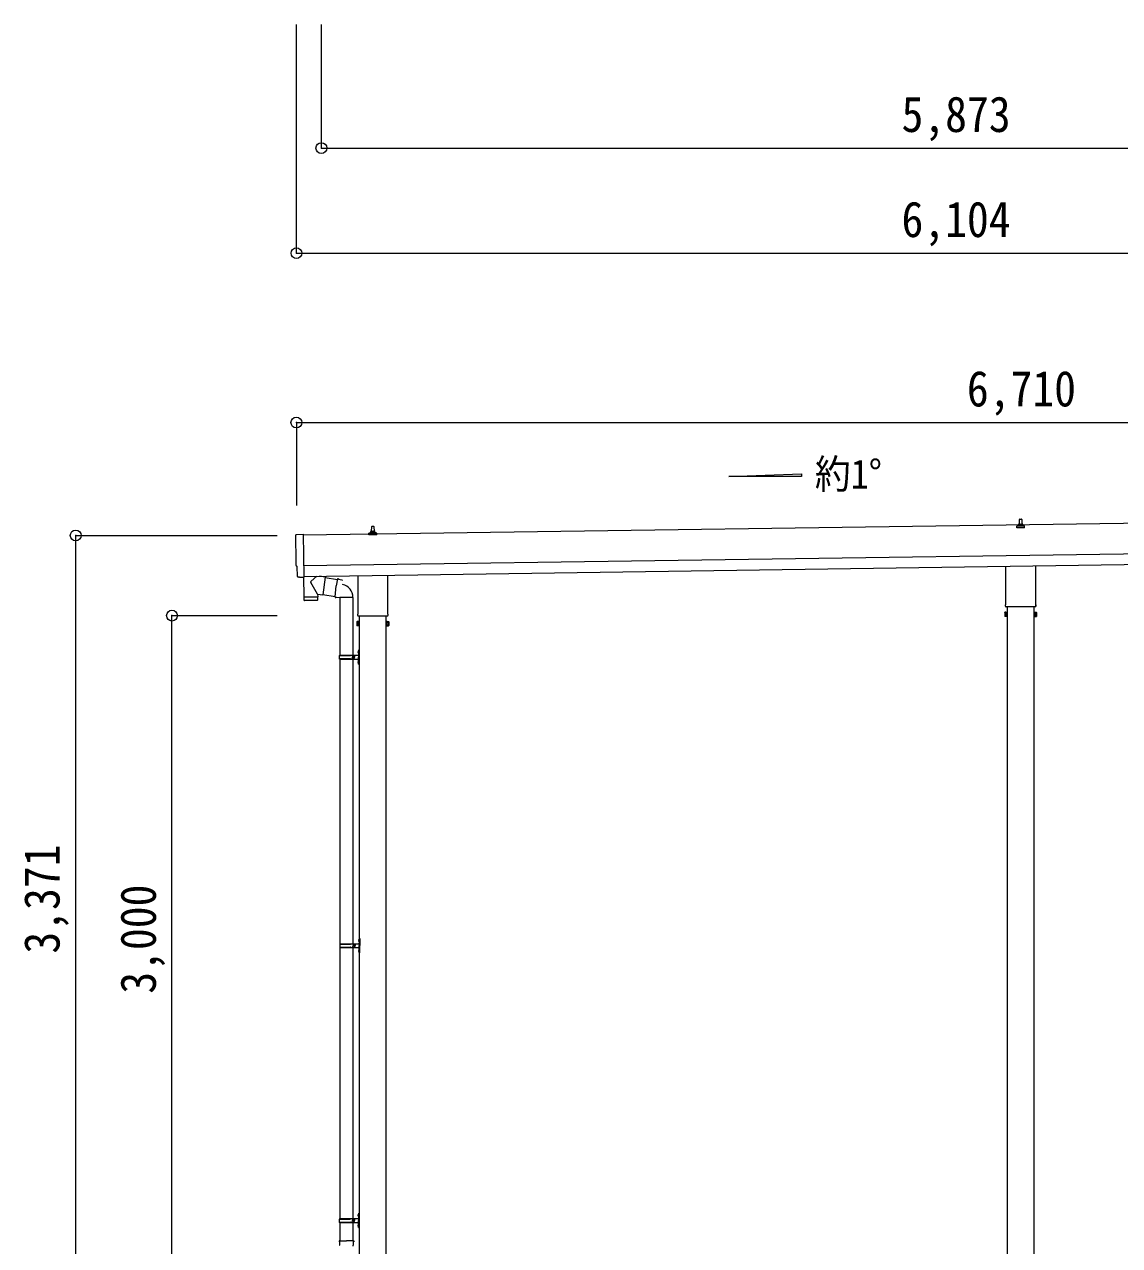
# Model space of a CAD drawing. Units: millimetres at full size, sheet at 1:50. Extents: x -14053 to 14053, y -9700 to 9700.
# Drawn here: x -1008 to 4064, y -5875 to -222 of the extents above; entities that cross this region are included whole.
import ezdxf
from ezdxf.enums import TextEntityAlignment as Align

# ---------------------------------------------------------------- set-up
doc = ezdxf.new("R2010")
doc.units = ezdxf.units.MM
doc.header["$LTSCALE"] = 50
doc.header["$PDMODE"] = 32
doc.header["$PDSIZE"] = 50
for name, color, linetype, lineweight in [('0-1_Defpoints', 4, 'Continuous', 9), ('0-2_TEXT1', 7, 'Continuous', 9), ('0-6_PARTS1', 6, 'Continuous', 9)]:
    doc.layers.add(name, color=color, linetype=linetype, lineweight=lineweight)
doc.styles.add('ＭＳ ゴシック', font='')
doc.styles.get('ＭＳ ゴシック').set_extended_font_data('MS Gothic')

msp = doc.modelspace()

# ---------------------------------------------------------------- linework, layer by layer
at = {"layer": '0-1_Defpoints'}
for p, q in [((5647.73, -2510.37), (282.78, -2587.02)), ((3588.02, -2543.52), (3594.74, -2541.89)), ((3595.12, -2541.7), (3615.89, -2541.7)), ((3595.5, -2540.91), (3595.5, -2536.7)), ((3596.5, -2536.7), (3614.5, -2536.7)), ((3599.5, -2536.7), (3600.23, -2513.18)), ((3601.23, -2512.2), (3609.78, -2512.2)), ((3610.78, -2513.18), (3611.5, -2536.7)), ((3615.5, -2540.91), (3615.5, -2536.7)), ((3622.99, -2543.52), (3616.27, -2541.89)), ((587.25, -2585.06), (587.25, -2577.34)), ((623.75, -2585.06), (587.25, -2585.06)), ((587.64, -2576.56), (623.37, -2576.56)), ((588.02, -2576.37), (594.74, -2574.74)), ((595.12, -2574.56), (615.89, -2574.56)), ((595.5, -2573.77), (595.5, -2569.56)), ((596.5, -2569.56), (614.5, -2569.56)), ((599.5, -2569.56), (600.23, -2546.03)), ((601.23, -2545.06), (609.78, -2545.06)), ((610.78, -2546.03), (611.5, -2569.56)), ((615.5, -2573.77), (615.5, -2569.56)), ((622.99, -2576.37), (616.27, -2574.74)), ((623.75, -2585.06), (623.75, -2577.34)), ((3587.25, -2552.2), (3587.25, -2544.49)), ((3623.75, -2552.2), (3587.25, -2552.2)), ((3587.64, -2543.7), (3623.37, -2543.7)), ((3623.75, -2552.2), (3623.75, -2544.49)), ((284.78, -2727), (5649.73, -2650.36)), ((285.5, -2777), (5650.45, -2700.35)), ((3537.2, -2906.19), (3537.2, -2730.54)), ((3673.8, -2728.59), (3673.8, -2918.24)), ((265.92, -2781.05), (259, -2780.78)), ((537.2, -2949.05), (537.2, -2773.4)), ((673.8, -2771.45), (673.8, -2949.05)), ((3535.5, -2914.96), (3535.5, -2909.46)), ((3673.44, -2918.46), (3537.57, -2918.46)), ((3543, -2918.46), (3543, -6458.82)), ((3668, -6458.82), (3668, -2918.46)), ((3675.5, -2909.46), (3675.5, -2914.96)), ((531.5, -2987.32), (532.26, -2986)), ((531.5, -2987.32), (531.5, -3004.32)), ((538.5, -2990.91), (532.26, -2990.91)), ((535.5, -2957.82), (535.5, -2952.32)), ((673.44, -2961.32), (537.57, -2961.32)), ((543, -2961.32), (543, -6458.82)), ((668, -6458.82), (668, -2961.32)), ((672.5, -2990.91), (678.74, -2990.91)), ((675.5, -2952.32), (675.5, -2957.82)), ((679.5, -2987.32), (678.74, -2986)), ((679.5, -2987.32), (679.5, -3004.32)), ((3531.5, -2944.46), (3532.26, -2943.15)), ((3531.5, -2944.46), (3531.5, -2961.46)), ((3531.5, -2961.46), (3532.26, -2962.78)), ((3538.5, -2948.06), (3532.26, -2948.06)), ((3538.5, -2957.87), (3532.26, -2957.87)), ((3538.5, -2962.78), (3532.26, -2962.78)), ((3541, -2962.16), (3538.5, -2962.16)), ((3670, -2962.16), (3672.5, -2962.16)), ((3672.5, -2948.06), (3678.74, -2948.06)), ((3672.5, -2957.87), (3678.74, -2957.87)), ((3672.5, -2962.78), (3678.74, -2962.78)), ((3679.5, -2944.46), (3678.74, -2943.15)), ((3679.5, -2961.46), (3678.74, -2962.78)), ((3679.5, -2944.46), (3679.5, -2961.46)), ((531.5, -3004.32), (532.26, -3005.63)), ((538.5, -3000.73), (532.26, -3000.73)), ((538.5, -3005.63), (532.26, -3005.63)), ((541, -3005.02), (538.5, -3005.02)), ((670, -3005.02), (672.5, -3005.02)), ((672.5, -3000.73), (678.74, -3000.73)), ((672.5, -3005.63), (678.74, -3005.63)), ((679.5, -3004.32), (678.74, -3005.63))]:
    msp.add_line(p, q, dxfattribs=at)
for points in [[(251.16, -2584.03), (282.71, -2581.93), (285.54, -2779.76)], [(256.11, -2777.83), (255.44, -2730.81), (254.84, -2730.82)], [(266.66, -2780.76), (267.31, -2780.12), (285.55, -2780.77)], [(538.5, -3005.63), (538.5, -2986), (532.26, -2986)], [(538.5, -3005.02), (538.5, -2986.62), (541, -2986.62)], [(672.5, -3005.02), (672.5, -2986.62), (670, -2986.62)], [(672.5, -3005.63), (672.5, -2986), (678.74, -2986)], [(3538.5, -2962.78), (3538.5, -2943.15), (3532.26, -2943.15)], [(3538.5, -2962.16), (3538.5, -2943.76), (3541, -2943.76)], [(3672.5, -2962.16), (3672.5, -2943.76), (3670, -2943.76)], [(3672.5, -2962.78), (3672.5, -2943.15), (3678.74, -2943.15)]]:
    msp.add_lwpolyline(points, dxfattribs=at)
for points in [[(541, -3006.32), (541, -2985.32), (543, -2985.32), (543, -3006.32)], [(670, -3006.32), (670, -2985.32), (668, -2985.32), (668, -3006.32)], [(3541, -2963.46), (3541, -2942.46), (3543, -2942.46), (3543, -2963.46)], [(3670, -2963.46), (3670, -2942.46), (3668, -2942.46), (3668, -2963.46)]]:
    msp.add_lwpolyline(points, close=True, dxfattribs=at)
for centre, radius, start, end in [((3588.25, -2544.49), 1, 103.62699, 180), ((3594.5, -2540.91), 1, 283.62699, 0), ((3599.59, -2537.34), 4.13, 90, 171.17633), ((3596.5, -2537.7), 1, 90, 180), ((3601.23, -2513.2), 1, 90, 178.60509), ((3608.84, -2536.7), 4.83, 133.60282, 180), ((3602.17, -2536.7), 4.83, 0, 46.39718), ((3609.78, -2513.2), 1, 1.39491, 90), ((3611.42, -2537.34), 4.13, 8.82367, 90), ((3614.5, -2537.7), 1, 0, 90), ((3616.5, -2540.91), 1, 180, 256.37301), ((3622.75, -2544.49), 1, 0, 76.37301), ((588.25, -2577.34), 1, 103.62699, 180), ((594.5, -2573.77), 1, 283.62699, 0), ((599.59, -2570.19), 4.13, 90, 171.17633), ((596.5, -2570.56), 1, 90, 180), ((601.23, -2546.06), 1, 90, 178.60509), ((608.84, -2569.56), 4.83, 133.60282, 180), ((602.17, -2569.56), 4.83, 0, 46.39718), ((609.78, -2546.06), 1, 1.39491, 90), ((611.42, -2570.19), 4.13, 8.82367, 90), ((614.5, -2570.56), 1, 0, 90), ((616.5, -2573.77), 1, 180, 256.37301), ((622.75, -2577.34), 1, 0, 76.37301), ((3539.5, -2909.46), 4, 125.09963, 180), ((3539.5, -2914.96), 4, 180, 194.47751), ((3539.5, -2914.96), 4, 194.47751, 241.04498), ((3671.5, -2914.96), 4, 298.95502, 345.52249), ((3671.5, -2909.46), 4, 0, 54.90037), ((3671.5, -2914.96), 4, 345.52249, 0), ((535.85, -2988.46), 4.34, 145.61575, 214.38425), ((547.74, -2995.82), 16.24, 162.41205, 197.58795), ((539.5, -2952.32), 4, 125.09963, 180), ((539.5, -2957.82), 4, 180, 194.47751), ((539.5, -2957.82), 4, 194.47751, 241.04498), ((671.5, -2957.82), 4, 298.95502, 345.52249), ((671.5, -2952.32), 4, 0, 54.90037), ((671.5, -2957.82), 4, 345.52249, 0), ((663.26, -2995.82), 16.24, 342.41205, 17.58795), ((675.16, -2988.46), 4.34, 325.61575, 34.38425), ((3547.74, -2952.96), 16.24, 162.41205, 197.58795), ((3535.85, -2945.6), 4.34, 145.61575, 214.38425), ((3535.85, -2960.32), 4.34, 145.61575, 214.38425), ((3663.26, -2952.96), 16.24, 342.41205, 17.58795), ((3675.16, -2945.6), 4.34, 325.61575, 34.38425), ((3675.16, -2960.32), 4.34, 325.61575, 34.38425), ((535.85, -3003.18), 4.34, 145.61575, 214.38425), ((675.16, -3003.18), 4.34, 325.61575, 34.38425)]:
    msp.add_arc(centre, radius, start, end, dxfattribs=at)
for centre, major_axis, ratio, start_param, end_param in [((251.36, -2587.02), (-3, -0.04), 0.99863, 4.7647489, 6.2979817), ((-4513, -2725.52), (4762.89, 68.04), 0.99863, 6.2686928, 6.2979817), ((254.78, -2726.42), (-4.41, -0.06), 0.99863, 6.2686928, 7.8539816), ((259.12, -2777.78), (-2.15, -2.1), 0.9974, 5.5252311, 7.0411395), ((265.96, -2780.04), (-0.717, -0.7), 0.9974, 0.7579542, 1.5707963)]:
    msp.add_ellipse(centre, major_axis=major_axis, ratio=ratio, start_param=start_param, end_param=end_param, dxfattribs=at)
at = {"layer": '0-2_TEXT1'}
for p, q in [((285.15, -2780.75), (286.17, -2871.99)), ((285.54, -2779.76), (285.55, -2780.77)), ((349.99, -2859.06), (319.12, -2805.96)), ((346.94, -2776.12), (319.29, -2798.63)), ((384.56, -2780.13), (358.72, -2775.95)), ((384.56, -2780.13), (374.4, -2863.01)), ((384.27, -2781.95), (441.63, -2791.09)), ((430.89, -2872), (436.42, -2820.63)), ((441.95, -2789.27), (436.42, -2820.63)), ((441.95, -2789.27), (443.1, -2787.29)), ((443.1, -2787.29), (446.66, -2787.92)), ((446.66, -2787.92), (447.07, -2790.26)), ((461.59, -2793.09), (463.27, -2794.71)), ((463.27, -2794.71), (465.39, -2795.16)), ((286.17, -2871.99), (350.16, -2871.08)), ((286.18, -2872.99), (286.6, -2886.04)), ((290.67, -2871.93), (290.7, -2872.93)), ((345.66, -2871.14), (345.66, -2872.14)), ((349.99, -2859.06), (374.4, -2863.01)), ((349.99, -2859.06), (350.16, -2871.08)), ((374.69, -2861.18), (431.21, -2870.18)), ((430.89, -2872), (431.29, -2874.25)), ((430.89, -2872), (436.04, -2872.82)), ((436.04, -2872.82), (450.65, -2875.13)), ((450.65, -2875.13), (452.85, -2874.15)), ((513.15, -2874.54), (451.97, -2874.54)), ((453, -2874.54), (453, -3141.83)), ((513, -2874.54), (513, -3293.3)), ((347.18, -2888.12), (289.64, -2888.95)), ((450, -3143.83), (500.33, -3143.83)), ((450, -3157.83), (500.33, -3157.83)), ((451, -3141.83), (537, -3141.83)), ((451, -3141.83), (451, -3143.83)), ((451, -3159.83), (451, -3157.83)), ((451, -3159.83), (537, -3159.83)), ((453, -3159.83), (453, -4477.32)), ((510, -3141.83), (510, -3146.33)), ((510, -3146.33), (512, -3146.33)), ((510, -3159.83), (510, -3155.33)), ((510, -3155.33), (512, -3155.33)), ((512, -3146.33), (512, -3150.83)), ((512, -3155.33), (512, -3150.83)), ((513, -3159.83), (513, -4477.32)), ((518, -3141.83), (518, -3150.83)), ((518, -3146.33), (521, -3146.33)), ((518, -3159.83), (518, -3150.83)), ((518, -3155.33), (521, -3155.33)), ((521, -3146.33), (521, -3150.83)), ((521, -3155.33), (521, -3150.83)), ((536.7, -3124.68), (538.75, -3125.68)), ((537.97, -3122.68), (538.6, -3122.68)), ((537.97, -3122.68), (537.97, -3130.98)), ((537.97, -3130.98), (538.6, -3130.98)), ((538.6, -3122.68), (538.6, -3130.98)), ((538.6, -3122.68), (539, -3123.08)), ((538.6, -3130.98), (539, -3130.58)), ((538.75, -3125.68), (539.36, -3126.83)), ((539, -3118.83), (542, -3117.33)), ((539, -3118.83), (539, -3150.83)), ((539, -3123.08), (539, -3130.58)), ((539, -3182.83), (539, -3150.83)), ((542, -3117.33), (542, -3150.83)), ((542, -3117.33), (543, -3117.33)), ((542, -3184.33), (542, -3150.83)), ((543, -3117.33), (543, -3150.83)), ((543, -3184.33), (543, -3150.83)), ((536.7, -3172.68), (538.75, -3173.68)), ((537.97, -3170.68), (538.6, -3170.68)), ((537.97, -3170.68), (537.97, -3178.98)), ((537.97, -3178.98), (538.6, -3178.98)), ((538.6, -3170.68), (538.6, -3178.98)), ((538.6, -3170.68), (539, -3171.08)), ((538.6, -3178.98), (539, -3178.58)), ((538.75, -3173.68), (539.36, -3174.83)), ((539, -3171.08), (539, -3178.58)), ((539, -3182.83), (542, -3184.33)), ((542, -3184.33), (543, -3184.33)), ((539.2, -4460.17), (541.25, -4461.17)), ((540.47, -4458.17), (541.1, -4458.17)), ((540.47, -4458.17), (540.47, -4466.47)), ((541.1, -4458.17), (541.1, -4466.47)), ((541.1, -4458.17), (541.5, -4458.57)), ((541.25, -4461.17), (541.86, -4462.32)), ((541.5, -4454.32), (544.5, -4452.82)), ((541.5, -4454.32), (541.5, -4486.32)), ((541.5, -4458.57), (541.5, -4466.07)), ((544.5, -4452.82), (544.5, -4486.32)), ((544.5, -4452.82), (545.5, -4452.82)), ((545.5, -4452.82), (545.5, -4486.32)), ((452.5, -4479.32), (502.83, -4479.32)), ((452.5, -4493.32), (502.83, -4493.32)), ((453, -4495.31), (453, -5749.82)), ((453.5, -4477.32), (539.5, -4477.32)), ((453.5, -4477.32), (453.5, -4479.32)), ((453.5, -4495.32), (453.5, -4493.32)), ((453.5, -4495.32), (539.5, -4495.32)), ((512.5, -4477.32), (512.5, -4481.82)), ((512.5, -4481.82), (514.5, -4481.82)), ((512.5, -4495.32), (512.5, -4490.82)), ((512.5, -4490.82), (514.5, -4490.82)), ((513, -4495.31), (513, -5749.82)), ((514.5, -4481.82), (514.5, -4486.32)), ((514.5, -4490.82), (514.5, -4486.32)), ((520.5, -4477.32), (520.5, -4486.32)), ((520.5, -4481.82), (523.5, -4481.82)), ((520.5, -4495.32), (520.5, -4486.32)), ((520.5, -4490.82), (523.5, -4490.82)), ((523.5, -4481.82), (523.5, -4486.32)), ((523.5, -4490.82), (523.5, -4486.32)), ((539.2, -4508.17), (541.25, -4509.17)), ((540.47, -4466.47), (541.1, -4466.47)), ((540.47, -4506.17), (541.1, -4506.17)), ((540.47, -4506.17), (540.47, -4514.47)), ((540.47, -4514.47), (541.1, -4514.47)), ((541.1, -4466.47), (541.5, -4466.07)), ((541.1, -4506.17), (541.1, -4514.47)), ((541.1, -4506.17), (541.5, -4506.57)), ((541.1, -4514.47), (541.5, -4514.07)), ((541.25, -4509.17), (541.86, -4510.32)), ((541.5, -4518.32), (541.5, -4486.32)), ((541.5, -4506.57), (541.5, -4514.07)), ((541.5, -4518.32), (544.5, -4519.82)), ((544.5, -4519.82), (544.5, -4486.32)), ((544.5, -4519.82), (545.5, -4519.82)), ((545.5, -4519.82), (545.5, -4486.32)), ((450, -5751.82), (500.33, -5751.82)), ((451, -5749.82), (537, -5749.82)), ((451, -5749.82), (451, -5751.82)), ((510, -5749.82), (510, -5754.32)), ((510, -5754.32), (512, -5754.32)), ((510, -5767.82), (510, -5763.32)), ((510, -5763.32), (512, -5763.32)), ((512, -5754.32), (512, -5758.82)), ((512, -5763.32), (512, -5758.82)), ((518, -5749.82), (518, -5758.82)), ((518, -5754.32), (521, -5754.32)), ((518, -5767.82), (518, -5758.82)), ((518, -5763.32), (521, -5763.32)), ((521, -5754.32), (521, -5758.82)), ((521, -5763.32), (521, -5758.82)), ((536.7, -5732.67), (538.75, -5733.67)), ((537.97, -5730.67), (538.6, -5730.67)), ((537.97, -5730.67), (537.97, -5738.97)), ((537.97, -5738.97), (538.6, -5738.97)), ((538.6, -5730.67), (538.6, -5738.97)), ((538.6, -5730.67), (539, -5731.07)), ((538.6, -5738.97), (539, -5738.57)), ((538.75, -5733.67), (539.36, -5734.82)), ((539, -5726.82), (542, -5725.32)), ((539, -5726.82), (539, -5758.82)), ((539, -5731.07), (539, -5738.57)), ((539, -5790.82), (539, -5758.82)), ((542, -5725.32), (542, -5758.82)), ((542, -5725.32), (543, -5725.32)), ((542, -5792.32), (542, -5758.82)), ((543, -5725.32), (543, -5758.82)), ((543, -5792.32), (543, -5758.82)), ((450, -5765.82), (500.33, -5765.82)), ((451, -5767.82), (451, -5765.82)), ((451, -5767.82), (537, -5767.82)), ((453, -5767.82), (453, -5852.75)), ((513, -5767.82), (513, -5852.75)), ((536.7, -5780.67), (538.75, -5781.67)), ((537.97, -5778.67), (538.6, -5778.67)), ((537.97, -5778.67), (537.97, -5786.97)), ((537.97, -5786.97), (538.6, -5786.97)), ((538.6, -5778.67), (538.6, -5786.97)), ((538.6, -5778.67), (539, -5779.07)), ((538.6, -5786.97), (539, -5786.57)), ((538.75, -5781.67), (539.36, -5782.82)), ((539, -5779.07), (539, -5786.57)), ((539, -5790.82), (542, -5792.32)), ((542, -5792.32), (543, -5792.32)), ((451.15, -5852.75), (449, -5853.53)), ((449, -5853.53), (449, -5857.15)), ((449, -5857.15), (451.24, -5857.96)), ((451.15, -5852.75), (483, -5852.75)), ((451.15, -5852.75), (451.24, -5857.96)), ((451.24, -5857.96), (451.5, -5872.75)), ((451.5, -5872.75), (452.85, -5874.75)), ((452.85, -5874.75), (452.82, -5874.75)), ((514.85, -5852.75), (483, -5852.75)), ((513.19, -5874.69), (513.12, -5876.85)), ((514.5, -5872.75), (513.19, -5874.69)), ((517, -5857.15), (514.76, -5857.96)), ((514.85, -5852.75), (517, -5853.53)), ((517, -5853.53), (517, -5857.15))]:
    msp.add_line(p, q, dxfattribs=at)
for points in [[(441.95, -2789.27), (447.07, -2790.26), (461.59, -2793.09)], [(350.13, -2885.13), (350.17, -2872.08), (286.18, -2872.99)], [(431.29, -2874.25), (434.85, -2874.88), (436.04, -2872.82)], [(536.7, -3128.98), (538.75, -3127.98), (539.36, -3126.83)], [(536.7, -3176.98), (538.75, -3175.98), (539.36, -3174.83)], [(539.2, -4464.47), (541.25, -4463.47), (541.86, -4462.32)], [(539.2, -4512.47), (541.25, -4511.47), (541.86, -4510.32)], [(536.7, -5736.97), (538.75, -5735.97), (539.36, -5734.82)], [(536.7, -5784.97), (538.75, -5783.97), (539.36, -5782.82)], [(514.85, -5852.75), (514.76, -5857.96), (514.5, -5872.75)]]:
    msp.add_lwpolyline(points, dxfattribs=at)
for centre, radius, start, end in [((322.6, -2802.38), 5, 131.47396, 225.79244), ((452.85, -2874.15), 60.3, 359.62495, 78), ((289.59, -2885.95), 3, 181.81845, 270.86677), ((347.13, -2885.12), 3, 270.81845, 359.81845), ((498.75, -3150.83), 49.25, 171.82876, 180.00002), ((498.75, -3150.83), 49.25, 180.00002, 188.17127), ((500.33, -3141.83), 2, 270, 359.99998), ((500.33, -3159.83), 2, 0.00005, 90.00004), ((542.3, -3126.83), 6, 136.21765, 223.78235), ((537, -3139.83), 2, 270, 359.99998), ((537, -3161.83), 2, 0.00005, 90.00004), ((542.3, -3174.83), 6, 136.21765, 223.78235), ((544.8, -4462.32), 6, 136.21765, 223.78235), ((501.25, -4486.32), 49.25, 171.82876, 180.00002), ((501.25, -4486.32), 49.25, 180.00002, 188.17127), ((502.83, -4477.32), 2, 270, 359.99998), ((502.83, -4495.32), 2, 0.00005, 90.00004), ((544.8, -4510.32), 6, 136.21765, 223.78235), ((539.5, -4475.32), 2, 270, 359.99998), ((539.5, -4497.32), 2, 0.00005, 90.00004), ((498.75, -5758.82), 49.25, 171.82876, 180.00002), ((498.75, -5758.82), 49.25, 180.00002, 188.17127), ((500.33, -5749.82), 2, 270, 359.99998), ((542.3, -5734.82), 6, 136.21765, 223.78235), ((537, -5747.82), 2, 270, 359.99998), ((500.33, -5767.82), 2, 0.00005, 90.00004), ((542.3, -5782.82), 6, 136.21765, 223.78235), ((537, -5769.82), 2, 0.00005, 90.00004)]:
    msp.add_arc(centre, radius, start, end, dxfattribs=at)
at = {"layer": '0-6_PARTS1'}
for p, q in [((251.77, -1281.09), (251.77, -222.24)), ((367.27, -794.69), (367.27, -222.24)), ((367.27, -794.69), (6240.27, -794.69)), ((251.77, -1281.09), (6355.77, -1281.09)), ((251.5, -2065), (251.5, -2449.3)), ((251.5, -2065), (6961.5, -2065)), ((-770.44, -2587.82), (161.82, -2587.82)), ((-770.44, -5958.82), (-770.44, -2587.82)), ((-324.57, -2958.82), (161.82, -2958.82)), ((-324.57, -5958.82), (-324.57, -2958.82))]:
    msp.add_line(p, q, dxfattribs=at)
at = {"layer": '0-6_PARTS1', "color": 4}
for p, q in [((2254.75, -2315), (2590.75, -2302.58)), ((2590.75, -2315), (2254.75, -2315)), ((2590.75, -2302.58), (2590.75, -2315))]:
    msp.add_line(p, q, dxfattribs=at)
at = {"layer": '0-6_PARTS1'}
for p in [(367.27, -794.69), (251.77, -1281.09), (251.5, -2065), (-770.44, -2587.82), (-324.57, -2958.82)]:
    msp.add_point(p, dxfattribs=at)

# ---------------------------------------------------------------- texts
at = {"layer": '0-6_PARTS1', "color": 7, "style": 'ＭＳ ゴシック', "width": 0.9}
for s, height, p in [('5,873', 165, (3053.77, -769.69)), ('6,104', 165, (3053.77, -1256.09)), ('6,710', 165, (3356.5, -2040)), ('約1°', 135.6, (2652.25, -2411.71))]:
    msp.add_text(s, height=height, dxfattribs=at).set_placement(p, align=Align.BOTTOM_LEFT)
for s, p in [('3,371', (-795.44, -4523.32)), ('3,000', (-349.57, -4708.82))]:
    msp.add_text(s, height=165, rotation=90, dxfattribs=at).set_placement(p, align=Align.BOTTOM_LEFT)

doc.saveas('drawing.dxf')
